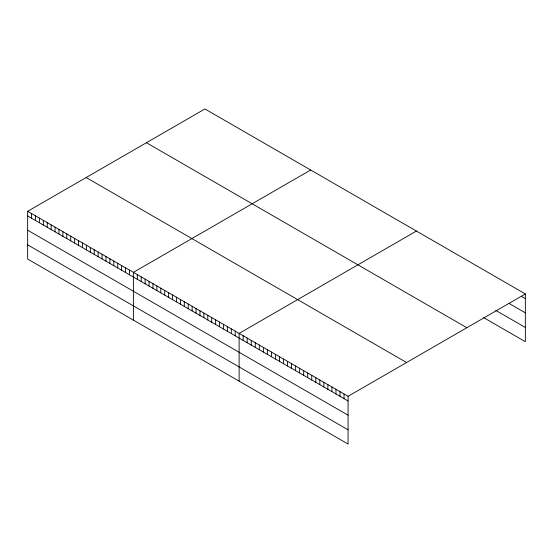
<?xml version="1.0" encoding="UTF-8"?>
<svg xmlns="http://www.w3.org/2000/svg" width="553" height="553" viewBox="0 0 553 553"><rect width="100%" height="100%" fill="white"/><g stroke="black" fill="none" stroke-linecap="round" stroke-linejoin="round"><path stroke-width="0.83" d="M27.65 211.308L348.072 396.301L348.072 444.045L27.65 259.053L27.65 211.308L204.928 108.955L525.35 293.947L525.35 341.692L483.654 317.622M310.668 169.999L133.391 272.353L133.391 320.104M416.409 231.05L239.124 333.404L239.124 381.148M348.072 396.301L525.35 293.947M521.313 296.284L525.35 298.613M509.209 303.514L525.35 312.832M495.758 310.392L525.35 327.48M146.427 142.729L466.85 327.722M86.15 177.527L406.573 362.519M27.65 215.974L348.072 400.966M27.65 230.186L348.072 415.179M27.65 244.834L348.072 429.833M344.035 393.971L344.035 398.637M339.998 391.642L339.998 396.307M335.968 389.312L335.968 393.978M331.931 386.982L331.931 391.648M327.894 384.653L327.894 389.319M323.858 382.323L323.858 386.989M319.828 379.994L319.828 384.66M315.791 377.664L315.791 382.33M311.754 375.335L311.754 380.001M307.724 373.005L307.724 377.671M303.687 370.676L303.687 375.342M299.65 368.346L299.65 373.012M295.613 366.017L295.613 370.683M291.583 363.687L291.583 368.353M287.546 361.358L287.546 366.024M283.509 359.028L283.509 363.694M279.479 356.699L279.479 361.365M275.442 354.369L275.442 359.035M271.405 352.04L271.405 356.706M267.369 349.71L267.369 354.376M263.339 347.381L263.339 352.047M259.302 345.051L259.302 349.717M255.265 342.722L255.265 347.388M251.235 340.392L251.235 345.058M247.198 338.063L247.198 342.729M243.161 335.733L243.161 340.399M235.212 331.136L235.212 335.809M231.292 328.876L231.292 333.542M227.38 326.616L227.38 331.282M223.46 324.355L223.46 329.021M219.548 322.095L219.548 326.761M215.629 319.834L215.629 324.5M211.716 317.574L211.716 322.24M207.797 315.314L207.797 319.98M203.884 313.053L203.884 317.719M199.965 310.793L199.965 315.459M196.045 308.533L196.045 313.198M192.133 306.265L192.133 310.938M188.214 304.005L188.214 308.671M184.301 301.744L184.301 306.41M180.382 299.484L180.382 304.15M176.469 297.224L176.469 301.89M172.55 294.963L172.55 299.629M168.637 292.703L168.637 297.369M164.718 290.443L164.718 295.108M160.805 288.182L160.805 292.848M156.886 285.922L156.886 290.588M152.967 283.654L152.967 288.327M149.054 281.394L149.054 286.067M145.135 279.134L145.135 283.8M141.222 276.873L141.222 281.539M137.303 274.613L137.303 279.279M129.471 270.092L129.471 274.758M125.559 267.832L125.559 272.498M121.639 265.571L121.639 270.237M117.727 263.311L117.727 267.977M113.807 261.051L113.807 265.716M109.888 258.783L109.888 263.456M105.976 256.523L105.976 261.196M102.056 254.262L102.056 258.928M98.144 252.002L98.144 256.668M94.224 249.742L94.224 254.408M90.312 247.481L90.312 252.147M86.392 245.221L86.392 249.887M82.48 242.961L82.48 247.626M78.561 240.7L78.561 245.366M74.648 238.44L74.648 243.106M70.729 236.179L70.729 240.845M66.809 233.912L66.809 238.585M62.897 231.652L62.897 236.325M58.977 229.391L58.977 234.057M55.065 227.131L55.065 231.797M51.146 224.871L51.146 229.536M47.233 222.61L47.233 227.276M43.314 220.35L43.314 225.016M39.401 218.089L39.401 222.755M35.482 215.829L35.482 220.495M31.569 213.569L31.569 218.235"/></g></svg>
